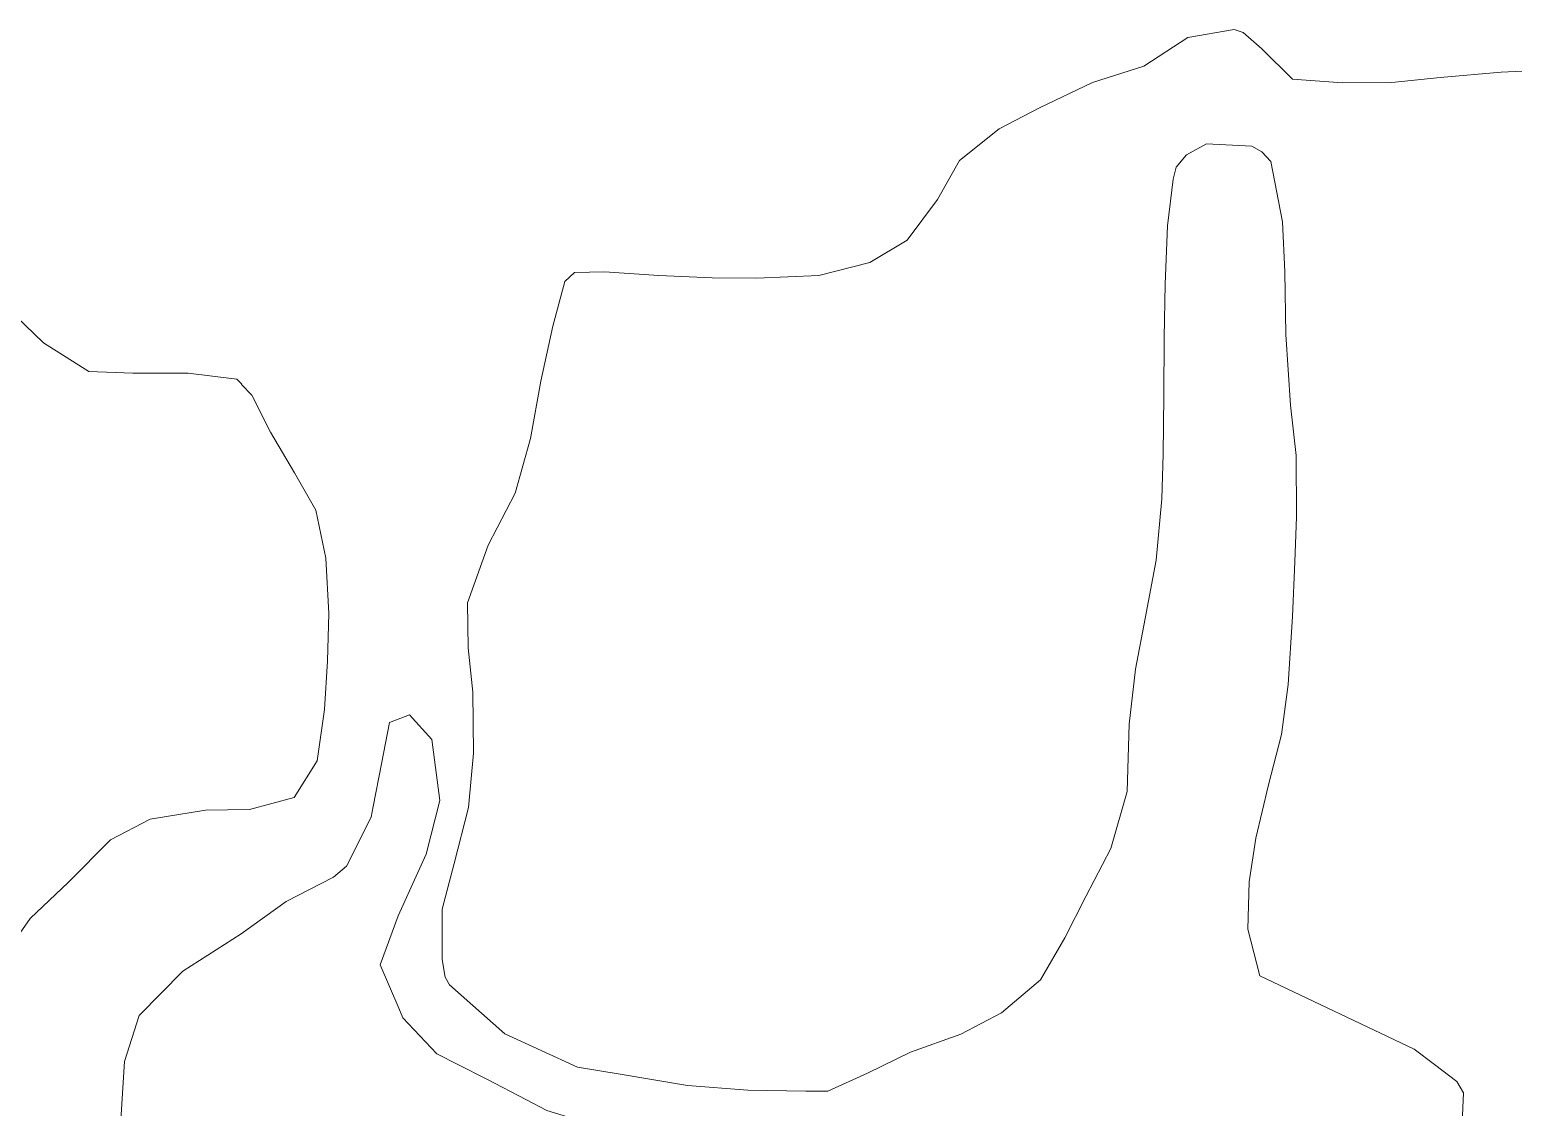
# Model space of a CAD drawing. Header units: metres. Extents: x -436 to 259, y -222 to 285.
# Drawn here: x -140.8 to -71.6, y -58 to -7.7 of the extents above; entities that cross this region are included whole.
import ezdxf

# ---------------------------------------------------------------- set-up
doc = ezdxf.new("R2010")
doc.units = ezdxf.units.M
doc.header["$MEASUREMENT"] = 0
doc.layers.add('Nuevo_Estructura - Carga', color=7, linetype='Continuous')
doc.layers.add('Nuevo_Estructura - Carga_Pluma_Nº__89', color=7, linetype='Continuous', lineweight=20, true_color=0x71cebe)

# ---------------------------------------------------------------- blocks, each defined once
blk = doc.blocks.new('Forma_1')
at = {"layer": 'Nuevo_Estructura - Carga_Pluma_Nº__89', "color": 123, "linetype": 'Continuous', "lineweight": 20, "true_color": 0x71cebe, "flags": 128}
for points in [[(-115.383, -19.044), (-113.983, -19.014), (-111.453, -19.184), (-108.963, -19.294), (-106.883, -19.314), (-103.993, -19.184), (-101.613, -18.574), (-99.873, -17.534), (-98.453, -15.634), (-97.433, -13.824), (-95.583, -12.334), (-93.703, -11.364), (-91.223, -10.184), (-88.843, -9.414), (-86.793, -8.084), (-84.633, -7.714)], [(-84.633, -7.714), (-84.203, -7.854), (-83.343, -8.604), (-81.913, -10.024)], [(-81.913, -10.024), (-79.573, -10.194), (-77.273, -10.174), (-75.023, -9.944), (-72.173, -9.694), (-69.903, -9.584), (-68.094, -9.591), (-67.313, -9.594), (-64.973, -9.644), (-64.123, -10.054), (-62.113, -10.584), (-58.713, -11.194), (-57.513, -11.614)], [(-85.913, -13.044), (-86.843, -13.554), (-87.323, -14.124)], [(-83.803, -13.144), (-85.913, -13.044)], [(-82.913, -13.864), (-83.333, -13.414), (-83.803, -13.144)], [(-87.323, -14.124), (-87.473, -14.684), (-87.733, -16.864), (-87.843, -19.584), (-87.893, -22.074), (-87.903, -24.794), (-87.943, -27.514), (-87.993, -29.604), (-88.263, -32.464), (-88.773, -35.184), (-89.233, -37.544), (-89.523, -40.104), (-89.613, -43.254), (-90.383, -45.914), (-91.543, -48.154), (-92.513, -50.084), (-93.653, -52.034), (-95.473, -53.574), (-97.363, -54.564), (-99.713, -55.414), (-101.713, -56.384), (-103.573, -57.234)], [(-83.423, -51.854), (-83.983, -49.674), (-83.933, -47.464), (-83.623, -45.434), (-83.023, -42.934), (-82.423, -40.594), (-82.113, -38.254), (-81.903, -35.084), (-81.803, -32.544), (-81.723, -30.444), (-81.733, -27.574), (-81.993, -25.224), (-82.213, -21.934), (-82.263, -19.014), (-82.373, -16.674), (-82.913, -13.864)], [(-148.023, -17.014), (-147.613, -16.904), (-147.313, -16.904), (-145.423, -17.754), (-143.783, -19.244), (-141.833, -20.694), (-140.133, -22.324), (-138.013, -23.654)], [(-115.833, -19.464), (-115.383, -19.044)], [(-103.573, -57.234), (-104.593, -57.224), (-107.293, -57.184), (-110.113, -56.964), (-113.253, -56.444), (-115.243, -56.114), (-118.633, -54.554), (-121.213, -52.274), (-121.413, -51.914), (-121.553, -51.084), (-121.543, -48.734), (-120.993, -46.614), (-120.323, -43.994), (-120.093, -41.464), (-120.113, -38.614), (-120.343, -36.554), (-120.363, -34.444), (-119.403, -31.754), (-118.143, -29.334), (-117.423, -26.784), (-116.943, -24.114), (-116.383, -21.544), (-115.833, -19.464)], [(-138.013, -23.654), (-135.973, -23.734), (-133.393, -23.734), (-131.123, -24.024)], [(-131.123, -24.024), (-130.893, -24.244)], [(-130.903, -24.264), (-130.413, -24.764), (-129.543, -26.484), (-128.433, -28.394), (-127.433, -30.134), (-126.973, -32.374), (-126.833, -34.954), (-126.893, -37.154), (-127.033, -39.434), (-127.373, -41.814), (-128.443, -43.534)], [(-135.673, -53.694), (-133.633, -51.634), (-130.913, -49.894), (-128.813, -48.384), (-126.613, -47.254), (-126.013, -46.734), (-124.853, -44.454), (-124.757, -43.958), (-124.374, -41.965), (-124.003, -40.034)], [(-124.003, -40.034), (-123.063, -39.674)], [(-123.063, -39.674), (-122.033, -40.824)], [(-122.033, -40.824), (-121.663, -43.664), (-122.293, -46.174), (-122.686, -47.036), (-123.603, -49.044), (-124.443, -51.334)], [(-146.553, -56.754), (-145.063, -54.354), (-143.383, -52.654), (-142.083, -51.084), (-140.753, -49.174), (-138.963, -47.474), (-137.013, -45.504), (-135.153, -44.534), (-132.573, -44.124), (-130.533, -44.094), (-128.443, -43.534)], [(-124.443, -51.334), (-123.571, -53.365), (-123.383, -53.804), (-121.793, -55.484), (-120.811, -55.986), (-119.463, -56.674), (-117.61, -57.64), (-116.663, -58.134), (-113.883, -58.994), (-111.183, -59.344), (-108.865, -59.746), (-108.703, -59.774), (-108.541, -59.833), (-106.273, -60.654), (-105.014, -61.145), (-103.993, -61.544), (-98.154, -64.119), (-97.373, -64.464), (-97.232, -64.479), (-96.125, -64.597), (-95.126, -64.703), (-94.553, -64.764), (-93.423, -64.894), (-92.663, -64.794)], [(-73.943, -57.304), (-74.243, -56.784), (-75.291, -55.987), (-76.243, -55.264), (-83.423, -51.854)], [(-131.693, -103.714), (-132.583, -100.734), (-132.943, -97.694), (-133.273, -95.374), (-133.643, -92.524), (-134.153, -90.404), (-134.873, -87.394), (-135.483, -85.114), (-136.443, -81.854), (-136.793, -79.734), (-137.253, -76.724), (-137.793, -74.394), (-138.023, -72.074), (-137.944, -70.747), (-137.833, -68.854), (-137.431, -66.908), (-137.383, -66.674), (-136.613, -63.724), (-136.561, -62.568), (-136.54, -62.084), (-136.513, -61.474), (-136.523, -58.564), (-136.363, -55.844), (-135.673, -53.694)], [(-71.343, -74.534), (-72.623, -72.344), (-73.373, -70.274), (-73.393, -69.724), (-73.913, -67.774), (-74.473, -65.234), (-74.353, -61.734), (-74.043, -59.744), (-73.943, -57.304)]]:
    blk.add_lwpolyline(points, dxfattribs=at)

msp = doc.modelspace()

# ---------------------------------------------------------------- block references
at = {"layer": 'Nuevo_Estructura - Carga', "linetype": 'Continuous', "lineweight": 0}
msp.add_blockref('Forma_1', (0, 0), dxfattribs=at)

doc.saveas('drawing.dxf')
